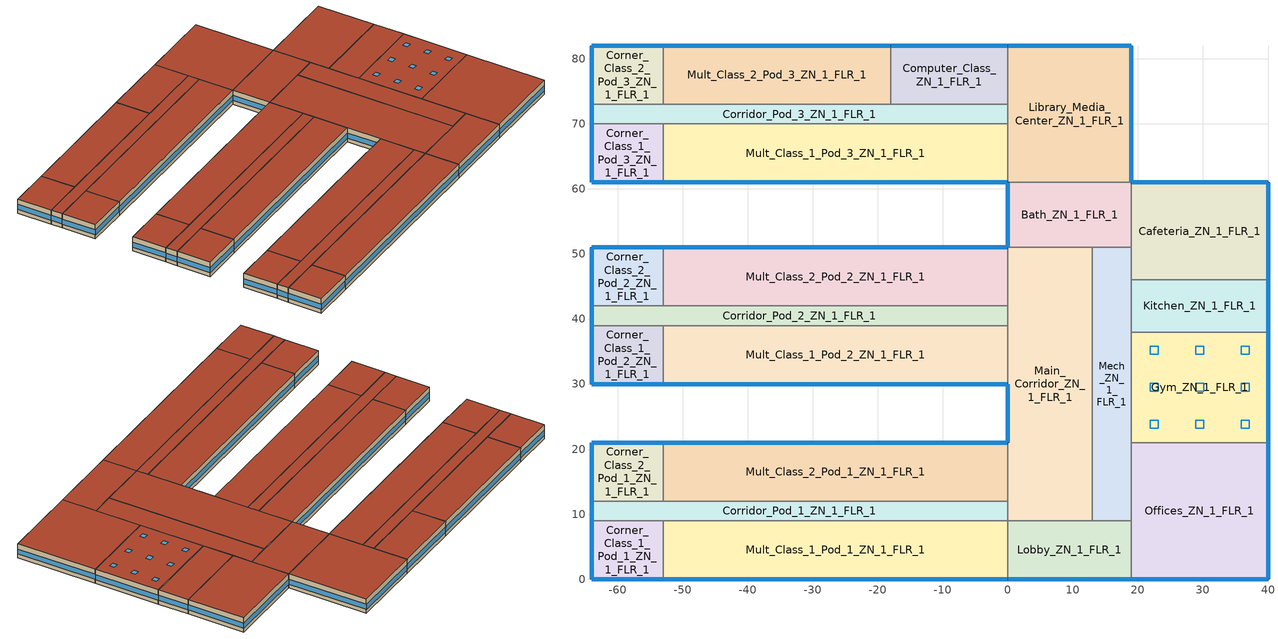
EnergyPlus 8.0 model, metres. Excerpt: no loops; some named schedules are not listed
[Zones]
Corner_Class_1_Pod_1_ZN_1_FLR_1
 floor ground (ext_slab_6in_with_carpet): -64,9 -53,9 -53,0 -64,0 z0
 wall outside (nonres_ext_wall): -64,9 -64,0 -53,0 z0:4
 wall to Mult_Class_1_Pod_1_ZN_1_FLR_1 (int_wall): -53,0 -53,9 z0:4
 wall to Corridor_Pod_1_ZN_1_FLR_1 (int_wall): -53,9 -64,9 z0:4
 window (Window_U_0.42_SHGC_0.40): -63.95,0 -53.05,0 z1.1:2.51; -64,8.95 -64,0.05 z1.1:2.52
 roof outside (nonres_roof): -64,0 -53,0 -53,9 -64,9 z4
Mult_Class_1_Pod_1_ZN_1_FLR_1
 floor ground (ext_slab_6in_with_carpet): -53,9 0,9 0,0 -53,0 z0
 wall outside (nonres_ext_wall): -53,0 0,0 z0:4
 wall to Lobby_ZN_1_FLR_1 (int_wall): 0,0 0,9 z0:4
 wall to Corridor_Pod_1_ZN_1_FLR_1 (int_wall): 0,9 -53,9 z0:4
 window (Window_U_0.42_SHGC_0.40): -52.95,0 -0.05,0 z1.1:2.5
 roof outside (nonres_roof): -53,0 0,0 0,9 -53,9 z4
Corridor_Pod_1_ZN_1_FLR_1
 floor ground (ext_slab_6in_with_carpet): -64,12 0,12 0,9 -64,9 z0
 wall outside (nonres_ext_wall): -64,12 -64,9 z0:4
 wall to Main_Corridor_ZN_1_FLR_1 (int_wall): 0,9 0,12 z0:4
 wall to Mult_Class_2_Pod_1_ZN_1_FLR_1 (int_wall): 0,12 -53,12 z0:4
 wall to Corner_Class_2_Pod_1_ZN_1_FLR_1 (int_wall): -53,12 -64,12 z0:4
 window (Window_U_0.42_SHGC_0.40): -64,11.95 -64,9.05 z1.1:2.55
 roof outside (nonres_roof): -64,9 0,9 0,12 -64,12 z4
Corner_Class_2_Pod_1_ZN_1_FLR_1
 floor ground (ext_slab_6in_with_carpet): -64,21 -53,21 -53,12 -64,12 z0
 wall outside (nonres_ext_wall): -53,21 -64,21 -64,12 z0:4
 wall to Mult_Class_2_Pod_1_ZN_1_FLR_1 (int_wall): -53,12 -53,21 z0:4
 window (Window_U_0.42_SHGC_0.40): -53.05,21 -63.95,21 z1.1:2.51; -64,20.95 -64,12.05 z1.1:2.52
 roof outside (nonres_roof): -64,12 -53,12 -53,21 -64,21 z4
Mult_Class_2_Pod_1_ZN_1_FLR_1
 floor ground (ext_slab_6in_with_carpet): -53,21 0,21 0,12 -53,12 z0
 wall outside (nonres_ext_wall): 0,21 -53,21 z0:4
 wall to Main_Corridor_ZN_1_FLR_1 (int_wall): 0,12 0,21 z0:4
 window (Window_U_0.42_SHGC_0.40): -0.05,21 -52.95,21 z1.1:2.5
 roof outside (nonres_roof): -53,12 0,12 0,21 -53,21 z4
Corner_Class_1_Pod_2_ZN_1_FLR_1
 floor ground (ext_slab_6in_with_carpet): -64,39 -53,39 -53,30 -64,30 z0
 wall outside (nonres_ext_wall): -64,39 -64,30 -53,30 z0:4
 wall to Mult_Class_1_Pod_2_ZN_1_FLR_1 (int_wall): -53,30 -53,39 z0:4
 wall to Corridor_Pod_2_ZN_1_FLR_1 (int_wall): -53,39 -64,39 z0:4
 window (Window_U_0.42_SHGC_0.40): -63.95,30 -53.05,30 z1.1:2.51; -64,38.95 -64,30.05 z1.1:2.52
 roof outside (nonres_roof): -64,30 -53,30 -53,39 -64,39 z4
Mult_Class_1_Pod_2_ZN_1_FLR_1
 floor ground (ext_slab_6in_with_carpet): -53,39 0,39 0,30 -53,30 z0
 wall outside (nonres_ext_wall): -53,30 0,30 z0:4
 wall to Main_Corridor_ZN_1_FLR_1 (int_wall): 0,30 0,39 z0:4
 wall to Corridor_Pod_2_ZN_1_FLR_1 (int_wall): 0,39 -53,39 z0:4
 window (Window_U_0.42_SHGC_0.40): -52.95,30 -0.05,30 z1.1:2.5
 roof outside (nonres_roof): -53,30 0,30 0,39 -53,39 z4
Corridor_Pod_2_ZN_1_FLR_1
 floor ground (ext_slab_6in_with_carpet): -64,42 0,42 0,39 -64,39 z0
 wall outside (nonres_ext_wall): -64,42 -64,39 z0:4
 wall to Main_Corridor_ZN_1_FLR_1 (int_wall): 0,39 0,42 z0:4
 wall to Mult_Class_2_Pod_2_ZN_1_FLR_1 (int_wall): 0,42 -53,42 z0:4
 wall to Corner_Class_2_Pod_2_ZN_1_FLR_1 (int_wall): -53,42 -64,42 z0:4
 window (Window_U_0.42_SHGC_0.40): -64,41.95 -64,39.05 z1.1:2.55
 roof outside (nonres_roof): -64,39 0,39 0,42 -64,42 z4
Corner_Class_2_Pod_2_ZN_1_FLR_1
 floor ground (ext_slab_6in_with_carpet): -64,51 -53,51 -53,42 -64,42 z0
 wall outside (nonres_ext_wall): -53,51 -64,51 -64,42 z0:4
 wall to Mult_Class_2_Pod_2_ZN_1_FLR_1 (int_wall): -53,42 -53,51 z0:4
 window (Window_U_0.42_SHGC_0.40): -53.05,51 -63.95,51 z1.1:2.51; -64,50.95 -64,42.05 z1.1:2.52
 roof outside (nonres_roof): -64,42 -53,42 -53,51 -64,51 z4
Mult_Class_2_Pod_2_ZN_1_FLR_1
 floor ground (ext_slab_6in_with_carpet): -53,51 0,51 0,42 -53,42 z0
 wall outside (nonres_ext_wall): 0,51 -53,51 z0:4
 wall to Main_Corridor_ZN_1_FLR_1 (int_wall): 0,42 0,51 z0:4
 window (Window_U_0.42_SHGC_0.40): -0.05,51 -52.95,51 z1.1:2.5
 roof outside (nonres_roof): -53,42 0,42 0,51 -53,51 z4
Corner_Class_1_Pod_3_ZN_1_FLR_1
 floor ground (ext_slab_6in_with_carpet): -64,70 -53,70 -53,61 -64,61 z0
 wall outside (nonres_ext_wall): -64,70 -64,61 -53,61 z0:4
 wall to Mult_Class_1_Pod_3_ZN_1_FLR_1 (int_wall): -53,61 -53,70 z0:4
 wall to Corridor_Pod_3_ZN_1_FLR_1 (int_wall): -53,70 -64,70 z0:4
 window (Window_U_0.42_SHGC_0.40): -63.95,61 -53.05,61 z1.1:2.51; -64,69.95 -64,61.05 z1.1:2.52
 roof outside (nonres_roof): -64,61 -53,61 -53,70 -64,70 z4
Mult_Class_1_Pod_3_ZN_1_FLR_1
 floor ground (ext_slab_6in_with_carpet): -53,70 0,70 0,61 -53,61 z0
 wall outside (nonres_ext_wall): -53,61 0,61 z0:4
 wall to Library_Media_Center_ZN_1_FLR_1 (int_wall): 0,61 0,70 z0:4
 wall to Corridor_Pod_3_ZN_1_FLR_1 (int_wall): 0,70 -53,70 z0:4
 window (Window_U_0.42_SHGC_0.40): -52.95,61 -0.05,61 z1.1:2.5
 roof outside (nonres_roof): -53,61 0,61 0,70 -53,70 z4
Corridor_Pod_3_ZN_1_FLR_1
 floor ground (ext_slab_6in_with_carpet): -64,73 0,73 0,70 -64,70 z0
 wall outside (nonres_ext_wall): -64,73 -64,70 z0:4
 wall to Library_Media_Center_ZN_1_FLR_1 (int_wall): 0,70 0,73 z0:4
 wall to Computer_Class_ZN_1_FLR_1 (int_wall): 0,73 -18,73 z0:4
 wall to Mult_Class_2_Pod_3_ZN_1_FLR_1 (int_wall): -18,73 -53,73 z0:4
 wall to Corner_Class_2_Pod_3_ZN_1_FLR_1 (int_wall): -53,73 -64,73 z0:4
 window (Window_U_0.42_SHGC_0.40): -64,72.95 -64,70.05 z1.1:2.55
 roof outside (nonres_roof): -64,70 0,70 0,73 -64,73 z4
Corner_Class_2_Pod_3_ZN_1_FLR_1
 floor ground (ext_slab_6in_with_carpet): -64,82 -53,82 -53,73 -64,73 z0
 wall outside (nonres_ext_wall): -53,82 -64,82 -64,73 z0:4
 wall to Mult_Class_2_Pod_3_ZN_1_FLR_1 (int_wall): -53,73 -53,82 z0:4
 window (Window_U_0.42_SHGC_0.40): -53.05,82 -63.95,82 z1.1:2.51; -64,81.95 -64,73.05 z1.1:2.52
 roof outside (nonres_roof): -64,73 -53,73 -53,82 -64,82 z4
Mult_Class_2_Pod_3_ZN_1_FLR_1
 floor ground (ext_slab_6in_with_carpet): -53,82 -18,82 -18,73 -53,73 z0
 wall outside (nonres_ext_wall): -18,82 -53,82 z0:4
 wall to Computer_Class_ZN_1_FLR_1 (int_wall): -18,73 -18,82 z0:4
 window (Window_U_0.42_SHGC_0.40): -18.05,82 -52.95,82 z1.1:2.5
 roof outside (nonres_roof): -53,73 -18,73 -18,82 -53,82 z4
Computer_Class_ZN_1_FLR_1
 floor ground (ext_slab_6in_with_carpet): -18,82 0,82 0,73 -18,73 z0
 wall outside (nonres_ext_wall): 0,82 -18,82 z0:4
 wall to Library_Media_Center_ZN_1_FLR_1 (int_wall): 0,73 0,82 z0:4
 window (Window_U_0.42_SHGC_0.40): -0.05,82 -17.95,82 z1.1:2.51
 roof outside (nonres_roof): -18,73 0,73 0,82 -18,82 z4
Main_Corridor_ZN_1_FLR_1
 floor ground (ext_slab_6in_with_carpet): 0,51 13,51 13,9 0,9 z0
 wall outside (nonres_ext_wall): 0,30 0,21 z0:4
 wall to Lobby_ZN_1_FLR_1 (int_wall): 0,9 13,9 z0:4
 wall to Mech_ZN_1_FLR_1 (int_wall): 13,9 13,51 z0:4
 wall to Bath_ZN_1_FLR_1 (int_wall): 13,51 0,51 z0:4
 window (Window_U_0.42_SHGC_0.40): 0,29.95 0,21.05 z1.1:2.52
 roof outside (nonres_roof): 0,9 13,9 13,51 0,51 z4
Lobby_ZN_1_FLR_1
 floor ground (ext_slab_6in_with_carpet): 0,9 19,9 19,0 0,0 z0
 wall outside (nonres_ext_wall): 0,0 19,0 z0:4
 wall to Offices_ZN_1_FLR_1 (int_wall): 19,0 19,9 z0:4
 wall to Mech_ZN_1_FLR_1 (int_wall): 19,9 13,9 z0:4
 window (Window_U_0.42_SHGC_0.40): 0.05,0 18.95,0 z1.1:2.51
 roof outside (nonres_roof): 0,0 19,0 19,9 0,9 z4
Mech_ZN_1_FLR_1
 floor ground (ext_slab_6in_with_carpet): 13,51 19,51 19,9 13,9 z0
 wall to Offices_ZN_1_FLR_1 (int_wall): 19,9 19,21 z0:4
 wall to Gym_ZN_1_FLR_1 (int_wall): 19,21 19,38 z0:4
 wall to Kitchen_ZN_1_FLR_1 (int_wall): 19,38 19,46 z0:4
 wall to Cafeteria_ZN_1_FLR_1 (int_wall): 19,46 19,51 z0:4
 wall to Bath_ZN_1_FLR_1 (int_wall): 19,51 13,51 z0:4
 roof outside (nonres_roof): 13,9 19,9 19,51 13,51 z4
Bath_ZN_1_FLR_1
 floor ground (ext_slab_6in_with_carpet): 0,61 19,61 19,51 0,51 z0
 wall outside (nonres_ext_wall): 0,61 0,51 z0:4
 wall to Cafeteria_ZN_1_FLR_1 (int_wall): 19,51 19,61 z0:4
 wall to Library_Media_Center_ZN_1_FLR_1 (int_wall): 19,61 0,61 z0:4
 window (Window_U_0.42_SHGC_0.40): 0,60.95 0,51.05 z1.1:2.51
 roof outside (nonres_roof): 0,51 19,51 19,61 0,61 z4
Offices_ZN_1_FLR_1
 floor ground (ext_slab_6in_with_carpet): 19,21 40,21 40,0 19,0 z0
 wall outside (nonres_ext_wall): 19,0 40,0 40,21 z0:4
 wall to Gym_ZN_1_FLR_1 (int_wall): 40,21 19,21 z0:4
 window (Window_U_0.42_SHGC_0.40): 19.05,0 39.95,0 / 40,0.05 40,20.95 z1.1:2.51
 roof outside (nonres_roof): 19,0 40,0 40,21 19,21 z4
Gym_ZN_1_FLR_1
 floor ground (ext_slab_6in_with_carpet): 19,38 40,38 40,21 19,21 z0
 wall outside (nonres_ext_wall): 40,21 40,38 z0:4
 wall to Kitchen_ZN_1_FLR_1 (int_wall): 40,38 19,38 z0:4
 window (Window_U_0.42_SHGC_0.40): 40,21.05 40,37.95 z1.1:2.51
 roof outside (nonres_roof): 19,21 40,21 40,38 19,38 z4
 skylight (Window_U_0.50_SHGC_0.40): 21.89,23.22 23.11,23.22 23.11,24.44 21.89,24.44 z4; 28.89,23.22 30.11,23.22 30.11,24.44 28.89,24.44 z4; 35.89,23.22 37.11,23.22 37.11,24.44 35.89,24.44 z4; 21.89,28.89 23.11,28.89 23.11,30.11 21.89,30.11 z4; 28.89,28.89 30.11,28.89 30.11,30.11 28.89,30.11 z4; 35.89,28.89 37.11,28.89 37.11,30.11 35.89,30.11 z4; 21.89,34.56 23.11,34.56 23.11,35.78 21.89,35.78 z4; 28.89,34.56 30.11,34.56 30.11,35.78 28.89,35.78 z4; 35.89,34.56 37.11,34.56 37.11,35.78 35.89,35.78 z4
Kitchen_ZN_1_FLR_1
 floor ground (ext_slab_6in_with_carpet): 19,46 40,46 40,38 19,38 z0
 wall outside (nonres_ext_wall): 40,38 40,46 z0:4
 wall to Cafeteria_ZN_1_FLR_1 (int_wall): 40,46 19,46 z0:4
 window (Window_U_0.42_SHGC_0.40): 40,38.05 40,45.95 z1.1:2.52
 roof outside (nonres_roof): 19,38 40,38 40,46 19,46 z4
Cafeteria_ZN_1_FLR_1
 floor ground (ext_slab_6in_with_carpet): 19,61 40,61 40,46 19,46 z0
 wall outside (nonres_ext_wall): 40,46 40,61 19,61 z0:4
 window (Window_U_0.42_SHGC_0.40): 40,46.05 40,60.95 / 39.95,61 19.05,61 z1.1:2.51
 roof outside (nonres_roof): 19,46 40,46 40,61 19,61 z4
Library_Media_Center_ZN_1_FLR_1
 floor ground (ext_slab_6in_with_carpet): 0,82 19,82 19,61 0,61 z0
 wall outside (nonres_ext_wall): 19,61 19,82 0,82 z0:4
 window (Window_U_0.42_SHGC_0.40): 19,61.05 19,81.95 / 18.95,82 0.05,82 z1.1:2.51
 roof outside (nonres_roof): 0,61 19,61 19,82 0,82 z4
[Building]
Primary School: North Axis {deg}=0; Terrain=City; Loads Convergence Tolerance Value=0.04; Temperature Convergence Tolerance Value {deltaC}=0.2; Solar Distribution=FullInteriorAndExterior; Maximum Number of Warmup Days=25; Minimum Number of Warmup Days=6
[Site:Location]
Site:Location=Boise Air Terminal  Uo_ID_USA Design_Conditions; Latitude {N+ S-}=43.62; Longitude {W- E+}=-116.21; Time Zone Relative to GMT {GMT+/-}=-7; Elevation {m}=701
[SizingPeriod:DesignDay] Day of Month=21; Dry-Bulb Temperature Range Modifier Type=DefaultMultipliers; Humidity Condition Type=Wetbulb; Barometric Pressure {Pa}=93182; Rain {Yes/No}=No; Snow on ground {Yes/No}=No; Daylight Savings Time Indicator=No
Name | Month | Day Type | Maximum Dry-Bulb Temperature {C} | Daily Dry-Bulb Temperature Range {C} | Wetbulb at Maximum Dry-Bulb {C} | Wind Speed {m/s} design conditions vs. traditional 6.71 m/s (15 mph) | Wind Direction {Degrees; N=0, S=180} | Solar Model Indicator | Clearness {0.0 to 1.1} | Wind Speed {m/s} design conditions vs. traditional 3.35 m/s (7mph) | ASHRAE Clear Sky Optical Depth for Beam Irradiance (taub) | ASHRAE Clear Sky Optical Depth for Diffuse Irradiance (taud)
Boise Air Terminal  Uo Ann Htg 99.6% Condns DB | 12 | WinterDesignDay | -16.3 | 0 | -16.3 | 2.3 | 120 | ASHRAEClearSky | 0
Boise Air Terminal  Uo Ann Clg .4% Condns DB=>MWB | 7 | SummerDesignDay | 36.7 | 16.7 | 17.9 |  | 330 | ASHRAETau |  | 4.2 | 0.398 | 2.125
[Site:GroundTemperature:BuildingSurface]
20.66, 20.64, 20.64, 20.67, 20.71, 22.96, 23.33, 23.42, 23.44, 21.17, 20.86, 20.74
[Site:WaterMainsTemperature]
Calculation Method=CORRELATION; Annual Average Outdoor Air Temperature {C}=10.26; Maximum Difference In Monthly Average Outdoor Air Temperatures {deltaC}=27.1
[Material]
Name | Roughness | Thickness {m} | Conductivity {W/m-K} | Density {kg/m3} | Specific Heat {J/kg-K} | Thermal Absorptance | Solar Absorptance | Visible Absorptance | Absorptance:Thermal | Absorptance:Solar | Absorptance:Visible
Std Wood 6inch | MediumSmooth | 0.15 | 0.12 | 540 | 1210 | 0.9 | 0.7 | 0.7
F07 25mm stucco | Smooth | 0.0254 | 0.72 | 1856 | 840 | 0.9 | 0.7 | 0.7
F08 Metal surface | Smooth | 0.0008 | 45.28 | 7824 | 500
F13 Built-up roofing | Rough | 0.0095 | 0.16 | 1120 | 1460 |  |  |  | 0.9 | 0.77
G01 13mm gypsum board | Smooth | 0.0127 | 0.16 | 800 | 1090 |  |  |  | 0.9 | 0.7 | 0.5
G01 16mm gypsum board | MediumSmooth | 0.0159 | 0.16 | 800 | 1090
150mm Normalweight concrete floor | MediumRough | 0.1524 | 2.31 | 2322 | 832
[Material:NoMass]
CP02 CARPET PAD: VeryRough, 0.21648, 0.9, 0.7, 0.8
Nonres_Roof_Insulation: MediumSmooth, 5.30668, 0.9, 0.7, 0.7
Nonres_Exterior_Wall_Insulation: MediumSmooth, 2.81828, 0.9, 0.7, 0.7
[Construction]
InteriorFurnishings: Std Wood 6inch
int_wall: G01 13mm gypsum board, G01 13mm gypsum board
ext_slab_6in_with_carpet: 150mm Normalweight concrete floor, CP02 CARPET PAD
nonres_roof: F13 Built-up roofing, Nonres_Roof_Insulation, F08 Metal surface
nonres_ext_wall: F07 25mm stucco, G01 16mm gypsum board, Nonres_Exterior_Wall_Insulation, G01 16mm gypsum board
Window_U_0.42_SHGC_0.40: LoE TINT 6MM, AIR 6MM, CLEAR 6MM
Window_U_0.50_SHGC_0.40: Glass_2052_LayerAvg, Gap_1_W_0_0038, Glass_2027F_LayerAvg
[WindowMaterial:Glazing]
CLEAR 6MM: SpectralAverage, 0.006, 0.775, 0.071, 0.071, 0.881, 0.08, 0.08, 0, 0.84, 0.84, 0.9
LoE TINT 6MM: SpectralAverage, , .006, .36, .093, .2, .5, .035, .054, 0, .84, .1, .9
Glass_2052_LayerAvg, SpectralAverage, 0.00837, 0.507767, 0.054228, 0.0544931, 0.586833, 0.05805, 0.058397, 0, 0.84, 0.84, 1
Glass_2027F_LayerAvg, SpectralAverage, 0.004, 0.369744, 0.470069, 0.340935, 0.765222, 0.0546, 0.073741, 0, 0.03675, 0.84, 1
[WindowMaterial:Gas]
Name | Gas Type | Thickness {m} | gap name - Air | type | thickness
AIR 6MM | Air | 0.0063
 |  |  | Gap_1_W_0_0038 | Air | 0.0038
[Zone] Type=1; Multiplier=1; Ceiling Height {m}=4; Floor Area {m2}=autocalculate; Part of Total Floor Area=Yes
Name | Volume {m3}
Corner_Class_1_Pod_1_ZN_1_FLR_1; Corner_Class_2_Pod_1_ZN_1_FLR_1; Corner_Class_1_Pod_2_ZN_1_FLR_1; Corner_Class_2_Pod_2_ZN_1_FLR_1; Corner_Class_1_Pod_3_ZN_1_FLR_1; Corner_Class_2_Pod_3_ZN_1_FLR_1 | 396
Mult_Class_1_Pod_1_ZN_1_FLR_1; Mult_Class_2_Pod_1_ZN_1_FLR_1; Mult_Class_1_Pod_2_ZN_1_FLR_1; Mult_Class_2_Pod_2_ZN_1_FLR_1; Mult_Class_1_Pod_3_ZN_1_FLR_1 | 1908
Corridor_Pod_1_ZN_1_FLR_1; Corridor_Pod_2_ZN_1_FLR_1; Corridor_Pod_3_ZN_1_FLR_1 | 768
Mult_Class_2_Pod_3_ZN_1_FLR_1; Cafeteria_ZN_1_FLR_1 | 1260
Computer_Class_ZN_1_FLR_1 | 648
Main_Corridor_ZN_1_FLR_1 | 2184
Lobby_ZN_1_FLR_1 | 684
Mech_ZN_1_FLR_1 | 1008
Bath_ZN_1_FLR_1 | 760
Offices_ZN_1_FLR_1 | 1764
Gym_ZN_1_FLR_1 | 1428
Kitchen_ZN_1_FLR_1 | 672
Library_Media_Center_ZN_1_FLR_1 | 1596
[InternalMass] Construction=InteriorFurnishings
Name | Zone | Surface Area {m2}
Corner_Class_1_Pod_1_ZN_1_FLR_1_InternalMass_1 | Corner_Class_1_Pod_1_ZN_1_FLR_1 | 198
Mult_Class_1_Pod_1_ZN_1_FLR_1_InternalMass_1 | Mult_Class_1_Pod_1_ZN_1_FLR_1 | 954
Corridor_Pod_1_ZN_1_FLR_1_InternalMass_1 | Corridor_Pod_1_ZN_1_FLR_1 | 384
Corner_Class_2_Pod_1_ZN_1_FLR_1_InternalMass_1 | Corner_Class_2_Pod_1_ZN_1_FLR_1 | 198
Mult_Class_2_Pod_1_ZN_1_FLR_1_InternalMass_1 | Mult_Class_2_Pod_1_ZN_1_FLR_1 | 954
Corner_Class_1_Pod_2_ZN_1_FLR_1_InternalMass_1 | Corner_Class_1_Pod_2_ZN_1_FLR_1 | 198
Mult_Class_1_Pod_2_ZN_1_FLR_1_InternalMass_1 | Mult_Class_1_Pod_2_ZN_1_FLR_1 | 954
Corridor_Pod_2_ZN_1_FLR_1_InternalMass_1 | Corridor_Pod_2_ZN_1_FLR_1 | 384
Corner_Class_2_Pod_2_ZN_1_FLR_1_InternalMass_1 | Corner_Class_2_Pod_2_ZN_1_FLR_1 | 198
Mult_Class_2_Pod_2_ZN_1_FLR_1_InternalMass_1 | Mult_Class_2_Pod_2_ZN_1_FLR_1 | 954
Corner_Class_1_Pod_3_ZN_1_FLR_1_InternalMass_1 | Corner_Class_1_Pod_3_ZN_1_FLR_1 | 198
Mult_Class_1_Pod_3_ZN_1_FLR_1_InternalMass_1 | Mult_Class_1_Pod_3_ZN_1_FLR_1 | 954
Corridor_Pod_3_ZN_1_FLR_1_InternalMass_1 | Corridor_Pod_3_ZN_1_FLR_1 | 384
Corner_Class_2_Pod_3_ZN_1_FLR_1_InternalMass_1 | Corner_Class_2_Pod_3_ZN_1_FLR_1 | 198
Mult_Class_2_Pod_3_ZN_1_FLR_1_InternalMass_1 | Mult_Class_2_Pod_3_ZN_1_FLR_1 | 630
Computer_Class_ZN_1_FLR_1_InternalMass_1 | Computer_Class_ZN_1_FLR_1 | 324
Main_Corridor_ZN_1_FLR_1_InternalMass_1 | Main_Corridor_ZN_1_FLR_1 | 1092
Lobby_ZN_1_FLR_1_InternalMass_1 | Lobby_ZN_1_FLR_1 | 342
Mech_ZN_1_FLR_1_InternalMass_1 | Mech_ZN_1_FLR_1 | 504
Bath_ZN_1_FLR_1_InternalMass_1 | Bath_ZN_1_FLR_1 | 380
Offices_ZN_1_FLR_1_InternalMass_1 | Offices_ZN_1_FLR_1 | 882
Gym_ZN_1_FLR_1_InternalMass_1 | Gym_ZN_1_FLR_1 | 714
Kitchen_ZN_1_FLR_1_InternalMass_1 | Kitchen_ZN_1_FLR_1 | 336
Cafeteria_ZN_1_FLR_1_InternalMass_1 | Cafeteria_ZN_1_FLR_1 | 630
Library_Media_Center_ZN_1_FLR_1_InternalMass_1 | Library_Media_Center_ZN_1_FLR_1 | 798
[People] Fraction Radiant=0.3; Sensible Heat Fraction=AUTOCALCULATE; Activity Level Schedule=ACTIVITY_SCH; Enable ASHRAE 55 Comfort Warnings=No; Mean Radiant Temperature Calculation Type=ZoneAveraged; Work Efficiency Schedule=WORK_EFF_SCH; Clothing Insulation Schedule=CLOTHING_SCH; Air Velocity Schedule=AIR_VELO_SCH; Thermal Comfort Model 1 Type=FANGER
Name | Zone or ZoneList | Number of People Schedule | Number of People Calculation Method | Zone Floor Area per Person {m2/person} | Number of People
Corner_Class_1_Pod_1_ZN_1_FLR_1 | Corner_Class_1_Pod_1_ZN_1_FLR_1 | BLDG_OCC_SCH | Area/Person | 3.716
Mult_Class_1_Pod_1_ZN_1_FLR_1 | Mult_Class_1_Pod_1_ZN_1_FLR_1 | BLDG_OCC_SCH | Area/Person | 3.716
Corridor_Pod_1_ZN_1_FLR_1 | Corridor_Pod_1_ZN_1_FLR_1 | BLDG_OCC_SCH | People |  | 0
Corner_Class_2_Pod_1_ZN_1_FLR_1 | Corner_Class_2_Pod_1_ZN_1_FLR_1 | BLDG_OCC_SCH | Area/Person | 3.716
Mult_Class_2_Pod_1_ZN_1_FLR_1 | Mult_Class_2_Pod_1_ZN_1_FLR_1 | BLDG_OCC_SCH | Area/Person | 3.716
Corner_Class_1_Pod_2_ZN_1_FLR_1 | Corner_Class_1_Pod_2_ZN_1_FLR_1 | BLDG_OCC_SCH | Area/Person | 3.716
Mult_Class_1_Pod_2_ZN_1_FLR_1 | Mult_Class_1_Pod_2_ZN_1_FLR_1 | BLDG_OCC_SCH | Area/Person | 3.716
Corridor_Pod_2_ZN_1_FLR_1 | Corridor_Pod_2_ZN_1_FLR_1 | BLDG_OCC_SCH | People |  | 0
Corner_Class_2_Pod_2_ZN_1_FLR_1 | Corner_Class_2_Pod_2_ZN_1_FLR_1 | BLDG_OCC_SCH | Area/Person | 3.716
Mult_Class_2_Pod_2_ZN_1_FLR_1 | Mult_Class_2_Pod_2_ZN_1_FLR_1 | BLDG_OCC_SCH | Area/Person | 3.716
Corner_Class_1_Pod_3_ZN_1_FLR_1 | Corner_Class_1_Pod_3_ZN_1_FLR_1 | BLDG_OCC_SCH | Area/Person | 3.716
Mult_Class_1_Pod_3_ZN_1_FLR_1 | Mult_Class_1_Pod_3_ZN_1_FLR_1 | BLDG_OCC_SCH | Area/Person | 3.716
Corridor_Pod_3_ZN_1_FLR_1 | Corridor_Pod_3_ZN_1_FLR_1 | BLDG_OCC_SCH | People |  | 0
Corner_Class_2_Pod_3_ZN_1_FLR_1 | Corner_Class_2_Pod_3_ZN_1_FLR_1 | BLDG_OCC_SCH | Area/Person | 3.716
Mult_Class_2_Pod_3_ZN_1_FLR_1 | Mult_Class_2_Pod_3_ZN_1_FLR_1 | BLDG_OCC_SCH | Area/Person | 3.716
Computer_Class_ZN_1_FLR_1 | Computer_Class_ZN_1_FLR_1 | BLDG_OCC_SCH_Extend | Area/Person | 3.716
Mech_ZN_1_FLR_1 | Mech_ZN_1_FLR_1 | BLDG_OCC_SCH | People |  | 0
Bath_ZN_1_FLR_1 | Bath_ZN_1_FLR_1 | BLDG_OCC_SCH | People |  | 0
Offices_ZN_1_FLR_1 | Offices_ZN_1_FLR_1 | BLDG_OCC_SCH_Offices | Area/Person | 18.579
Gym_ZN_1_FLR_1 | Gym_ZN_1_FLR_1 | BLDG_OCC_SCH_Gym | Area/Person | 3.096
Kitchen_ZN_1_FLR_1 | Kitchen_ZN_1_FLR_1 | BLDG_OCC_SCH | People |  | 27
Cafeteria_ZN_1_FLR_1 | Cafeteria_ZN_1_FLR_1 | BLDG_OCC_SCH_Cafeteria | Area/Person | 0.929
Library_Media_Center_ZN_1_FLR_1 | Library_Media_Center_ZN_1_FLR_1 | BLDG_OCC_SCH | Area/Person | 9.289
[Lights] Design Level Calculation Method=Watts/Area; Return Air Fraction=0; Fraction Radiant=0.37; Fraction Visible=0.2; Fraction Replaceable=1; Return Air Fraction Calculated from Plenum Temperature=No
Name | Zone or ZoneList | Schedule | Watts per Zone Floor Area {W/m2}2},
Corner_Class_1_Pod_1_ZN_1_FLR_1_Lights | Corner_Class_1_Pod_1_ZN_1_FLR_1 | BLDG_LIGHT_CLASSROOM_SCH | 13.3472
Mult_Class_1_Pod_1_ZN_1_FLR_1_Lights | Mult_Class_1_Pod_1_ZN_1_FLR_1 | BLDG_LIGHT_CLASSROOM_SCH | 13.3472
Corridor_Pod_1_ZN_1_FLR_1_Lights | Corridor_Pod_1_ZN_1_FLR_1 | BLDG_LIGHT_CORRIDOR_SCH | 7.10418
Corner_Class_2_Pod_1_ZN_1_FLR_1_Lights | Corner_Class_2_Pod_1_ZN_1_FLR_1 | BLDG_LIGHT_CLASSROOM_SCH | 13.3472
Mult_Class_2_Pod_1_ZN_1_FLR_1_Lights | Mult_Class_2_Pod_1_ZN_1_FLR_1 | BLDG_LIGHT_CLASSROOM_SCH | 13.3472
Corner_Class_1_Pod_2_ZN_1_FLR_1_Lights | Corner_Class_1_Pod_2_ZN_1_FLR_1 | BLDG_LIGHT_CLASSROOM_SCH | 13.3472
Mult_Class_1_Pod_2_ZN_1_FLR_1_Lights | Mult_Class_1_Pod_2_ZN_1_FLR_1 | BLDG_LIGHT_CLASSROOM_SCH | 13.3472
Corridor_Pod_2_ZN_1_FLR_1_Lights | Corridor_Pod_2_ZN_1_FLR_1 | BLDG_LIGHT_CORRIDOR_SCH | 7.10418
Corner_Class_2_Pod_2_ZN_1_FLR_1_Lights | Corner_Class_2_Pod_2_ZN_1_FLR_1 | BLDG_LIGHT_CLASSROOM_SCH | 13.3472
Mult_Class_2_Pod_2_ZN_1_FLR_1_Lights | Mult_Class_2_Pod_2_ZN_1_FLR_1 | BLDG_LIGHT_CLASSROOM_SCH | 13.3472
Corner_Class_1_Pod_3_ZN_1_FLR_1_Lights | Corner_Class_1_Pod_3_ZN_1_FLR_1 | BLDG_LIGHT_CLASSROOM_SCH | 13.3472
Mult_Class_1_Pod_3_ZN_1_FLR_1_Lights | Mult_Class_1_Pod_3_ZN_1_FLR_1 | BLDG_LIGHT_CLASSROOM_SCH | 13.3472
Corridor_Pod_3_ZN_1_FLR_1_Lights | Corridor_Pod_3_ZN_1_FLR_1 | BLDG_LIGHT_CORRIDOR_SCH | 7.10418
Corner_Class_2_Pod_3_ZN_1_FLR_1_Lights | Corner_Class_2_Pod_3_ZN_1_FLR_1 | BLDG_LIGHT_CLASSROOM_SCH | 13.3472
Mult_Class_2_Pod_3_ZN_1_FLR_1_Lights | Mult_Class_2_Pod_3_ZN_1_FLR_1 | BLDG_LIGHT_CLASSROOM_SCH | 13.3472
Computer_Class_ZN_1_FLR_1_Lights | Computer_Class_ZN_1_FLR_1 | BLDG_LIGHT_SCH | 13.3472
Main_Corridor_ZN_1_FLR_1_Lights | Main_Corridor_ZN_1_FLR_1 | BLDG_LIGHT_CORRIDOR_SCH | 7.10418
Lobby_ZN_1_FLR_1_Lights | Lobby_ZN_1_FLR_1 | BLDG_LIGHT_LOBBYFLR1_SCH | 9.68752
Mech_ZN_1_FLR_1_Lights | Mech_ZN_1_FLR_1 | BLDG_LIGHT_SCH | 10.2257
Bath_ZN_1_FLR_1_Lights | Bath_ZN_1_FLR_1 | BLDG_LIGHT_BATH_SCH | 10.5486
Offices_ZN_1_FLR_1_Lights | Offices_ZN_1_FLR_1 | BLDG_LIGHT_OFFICE_SCH | 11.9479
Gym_ZN_1_FLR_1_Lights | Gym_ZN_1_FLR_1 | BLDG_LIGHT_GYM_SCH | 7.75002
Kitchen_ZN_1_FLR_1_Lights | Kitchen_ZN_1_FLR_1 | BLDG_LIGHT_SCH | 13.0243
Cafeteria_ZN_1_FLR_1_Lights | Cafeteria_ZN_1_FLR_1 | BLDG_LIGHT_SCH | 6.99654
Library_Media_Center_ZN_1_FLR_1_Lights | Library_Media_Center_ZN_1_FLR_1 | BLDG_LIGHT_LIBRARY_SCH | 12.8091
[ElectricEquipment] Design Level Calculation Method=EquipmentLevel
Name | Zone or ZoneList | Schedule | Design Level {W} | Fraction Latent | Fraction Radiant | Fraction Lost
Corner_Class_1_Pod_1_ZN_1_FLR_1_PlugMisc_Equip | Corner_Class_1_Pod_1_ZN_1_FLR_1 | BLDG_EQUIP_SCH | 1485 | 0 | 0.5 | 0
Mult_Class_1_Pod_1_ZN_1_FLR_1_PlugMisc_Equip | Mult_Class_1_Pod_1_ZN_1_FLR_1 | BLDG_EQUIP_SCH | 7155 | 0 | 0.5 | 0
Corridor_Pod_1_ZN_1_FLR_1_PlugMisc_Equip | Corridor_Pod_1_ZN_1_FLR_1 | BLDG_EQUIP_SCH | 768 | 0 | 0.5 | 0
Corner_Class_2_Pod_1_ZN_1_FLR_1_PlugMisc_Equip | Corner_Class_2_Pod_1_ZN_1_FLR_1 | BLDG_EQUIP_SCH | 1485 | 0 | 0.5 | 0
Mult_Class_2_Pod_1_ZN_1_FLR_1_PlugMisc_Equip | Mult_Class_2_Pod_1_ZN_1_FLR_1 | BLDG_EQUIP_SCH | 7155 | 0 | 0.5 | 0
Corner_Class_1_Pod_2_ZN_1_FLR_1_PlugMisc_Equip | Corner_Class_1_Pod_2_ZN_1_FLR_1 | BLDG_EQUIP_SCH | 1485 | 0 | 0.5 | 0
Mult_Class_1_Pod_2_ZN_1_FLR_1_PlugMisc_Equip | Mult_Class_1_Pod_2_ZN_1_FLR_1 | BLDG_EQUIP_SCH | 7155 | 0 | 0.5 | 0
Corridor_Pod_2_ZN_1_FLR_1_PlugMisc_Equip | Corridor_Pod_2_ZN_1_FLR_1 | BLDG_EQUIP_SCH | 768 | 0 | 0.5 | 0
Corner_Class_2_Pod_2_ZN_1_FLR_1_PlugMisc_Equip | Corner_Class_2_Pod_2_ZN_1_FLR_1 | BLDG_EQUIP_SCH | 1485 | 0 | 0.5 | 0
Mult_Class_2_Pod_2_ZN_1_FLR_1_PlugMisc_Equip | Mult_Class_2_Pod_2_ZN_1_FLR_1 | BLDG_EQUIP_SCH | 7155 | 0 | 0.5 | 0
Corner_Class_1_Pod_3_ZN_1_FLR_1_PlugMisc_Equip | Corner_Class_1_Pod_3_ZN_1_FLR_1 | BLDG_EQUIP_SCH | 1485 | 0 | 0.5 | 0
Mult_Class_1_Pod_3_ZN_1_FLR_1_PlugMisc_Equip | Mult_Class_1_Pod_3_ZN_1_FLR_1 | BLDG_EQUIP_SCH | 7155 | 0 | 0.5 | 0
Corridor_Pod_3_ZN_1_FLR_1_PlugMisc_Equip | Corridor_Pod_3_ZN_1_FLR_1 | BLDG_EQUIP_SCH | 768 | 0 | 0.5 | 0
Corner_Class_2_Pod_3_ZN_1_FLR_1_PlugMisc_Equip | Corner_Class_2_Pod_3_ZN_1_FLR_1 | BLDG_EQUIP_SCH | 1485 | 0 | 0.5 | 0
Mult_Class_2_Pod_3_ZN_1_FLR_1_PlugMisc_Equip | Mult_Class_2_Pod_3_ZN_1_FLR_1 | BLDG_EQUIP_SCH | 4725 | 0 | 0.5 | 0
Computer_Class_ZN_1_FLR_1_PlugMisc_Equip | Computer_Class_ZN_1_FLR_1 | BLDG_EQUIP_SCH | 3240 | 0 | 0.5 | 0
Main_Corridor_ZN_1_FLR_1_PlugMisc_Equip | Main_Corridor_ZN_1_FLR_1 | BLDG_EQUIP_SCH | 2184 | 0 | 0.5 | 0
Lobby_ZN_1_FLR_1_PlugMisc_Equip | Lobby_ZN_1_FLR_1 | BLDG_EQUIP_SCH | 684 | 0 | 0.5 | 0
Mech_ZN_1_FLR_1_PlugMisc_Equip | Mech_ZN_1_FLR_1 | BLDG_EQUIP_SCH | 2520 | 0 | 0.5 | 0
Bath_ZN_1_FLR_1_PlugMisc_Equip | Bath_ZN_1_FLR_1 | BLDG_EQUIP_SCH | 760 | 0 | 0.5 | 0
Offices_ZN_1_FLR_1_PlugMisc_Equip | Offices_ZN_1_FLR_1 | BLDG_EQUIP_SCH | 4762.8 | 0 | 0.5 | 0
Gym_ZN_1_FLR_1_PlugMisc_Equip | Gym_ZN_1_FLR_1 | BLDG_EQUIP_SCH | 1785 | 0 | 0.5 | 0
Kitchen_ZN_1_FLR_1_MiscElec_Equip | Kitchen_ZN_1_FLR_1 | KITCHEN_ELEC_EQUIP_SCH | 31995.6 | 0.25 | 0.3 | 0.2
Kitchen_ZN_1_FLR_1_Reach-in-Freezer | Kitchen_ZN_1_FLR_1 | Always_on | 915 | 0 | 0.25 | 0
Kitchen_ZN_1_FLR_1_Reach-in-Refrigerator | Kitchen_ZN_1_FLR_1 | Always_on | 570 | 0 | 0.25 | 0
Cafeteria_ZN_1_FLR_1_PlugMisc_Equip | Cafeteria_ZN_1_FLR_1 | KITCHEN_ELEC_EQUIP_SCH | 7997.85 | 0 | 0.5 | 0
Library_Media_Center_ZN_1_FLR_1_PlugMisc_Equip | Library_Media_Center_ZN_1_FLR_1 | BLDG_EQUIP_SCH | 5985 | 0 | 0.5 | 0
[GasEquipment]
Kitchen_ZN_1_FLR_1_MiscGas_Equip: Zone or ZoneList=Kitchen_ZN_1_FLR_1; Schedule=KITCHEN_GAS_EQUIP_SCH; Design Level Calculation Method=EquipmentLevel; Design Level {W}=240425; Fraction Latent=0.1; Fraction Radiant=0.2; Fraction Lost=0.7
[Daylighting:Controls] Total Daylighting Reference Points=2; Z-Coordinate of Second Reference Point {m}=0.762; Lighting Control Type=2; Maximum Allowable Discomfort Glare Index=22; Minimum Input Power Fraction for Continuous Dimming Control=0.3; Minimum Light Output Fraction for Continuous Dimming Control=0.2; Number of Stepped Control Steps=3; Probability Lighting will be Reset When Needed in Manual Stepped Control=1
Name | X-Coordinate of First Reference Point {m} | Y-Coordinate of First Reference Point {m} | Z-Coordinate of First Reference Point {m} | X-Coordinate of Second Reference Point {m} | Y-Coordinate of Second Reference Point {m} | Fraction of Zone Controlled by First Reference Point | Fraction of Zone Controlled by Second Reference Point | Illuminance Setpoint at First Reference Point {lux} | Illuminance Setpoint at Second Reference Point {lux} | Glare Calculation Azimuth Angle of View Direction Clockwise from Zone y-Axis {deg}
Gym_ZN_1_FLR_1 | 19.3548 | 5.4864 | 0.762 | 6.7056 | 5.4864 | 0.5 | 0.5 | 500 | 500 | 0
Corner_Class_1_Pod_1_ZN_1_FLR_1; Corner_Class_1_Pod_2_ZN_1_FLR_1; Corner_Class_1_Pod_3_ZN_1_FLR_1 | 7.6198 | 3.3711 | 0.762 | 3.3711 | 6.0313 | 0.56 | 0.2 | 500 | 500 | 180
Mult_Class_1_Pod_1_ZN_1_FLR_1 | 26.5 | 1.6764 | 0.762 | 26.5 | 3.3528 | 0.28 | 0.28 | 500 | 500 | 180
Corner_Class_2_Pod_1_ZN_1_FLR_1 | 7.3729 | 5.6289 | 0.762 | 3.3711 | 2.9688 | 0.56 | 0.22 | 500 | 500 | 270
Mult_Class_2_Pod_1_ZN_1_FLR_1 | 26.5 | 7.3236 | 0.762 | 26.5 | 5.6472 | 0.28 | 0.28 | 500 | 500 | 0
Mult_Class_1_Pod_2_ZN_1_FLR_1 | 26.5 | 1.6764 | 0.7597 | 26.5 | 3.3528 | 0.28 | 0.28 | 500 | 500 | 180
Corner_Class_2_Pod_2_ZN_1_FLR_1; Corner_Class_2_Pod_3_ZN_1_FLR_1 | 7.3729 | 5.6289 | 0.762 | 3.3711 | 2.9688 | 0.56 | 0.2 | 500 | 500 | 270
Mult_Class_2_Pod_2_ZN_1_FLR_1 | 26.4993 | 7.3236 | 0.762 | 26.4993 | 5.6449 | 0.28 | 0.28 | 500 | 500 | 0
Mult_Class_1_Pod_3_ZN_1_FLR_1 | 26.4993 | 1.6764 | 0.762 | 26.4993 | 3.3528 | 0.14 | 0.14 | 500 | 500 | 180
Mult_Class_2_Pod_3_ZN_1_FLR_1 | 17.5 | 7.3236 | 0.762 | 17.5 | 5.6449 | 0.28 | 0.28 | 500 | 500 | 0
Computer_Class_ZN_1_FLR_1 | 9 | 7.3236 | 0.762 | 9 | 5.6449 | 0.28 | 0.28 | 500 | 500 | 0
Lobby_ZN_1_FLR_1 | 9.5 | 1.6764 | 0.762 | 9.5 | 3.3528 | 0.28 | 0.28 | 300 | 300 | 180
Offices_ZN_1_FLR_1 | 10.5 | 3.3528 | 0.762 | 17.6472 | 10.5 | 0.24 | 0.18 | 375 | 375 | 180
Cafeteria_ZN_1_FLR_1 | 10.5 | 11.6472 | 0.762 | 17.6472 | 7.5 | 0.34 | 0.16 | 300 | 300 | 90
Library_Media_Center_ZN_1_FLR_1 | 15.6411 | 10.5 | 0.762 | 9.5 | 17.6411 | 0.26 | 0.18 | 500 | 500 | 90
[ZoneInfiltration:DesignFlowRate] Temperature Term Coefficient=0; Velocity Squared Term Coefficient=0
Name | Zone or ZoneList | Schedule | Design Flow Rate Calculation Method | Flow per Exterior Surface Area {m3/s-m2} | Constant Term Coefficient | Velocity Term Coefficient | Design Flow Rate {m3/s}
Corner_Class_1_Pod_1_ZN_1_FLR_1_Infiltration | Corner_Class_1_Pod_1_ZN_1_FLR_1 | INFIL_SCH_PNNL | Flow/ExteriorArea | 0.000254325 | 0 | 0.224
Mult_Class_1_Pod_1_ZN_1_FLR_1_Infiltration | Mult_Class_1_Pod_1_ZN_1_FLR_1 | INFIL_SCH_PNNL | Flow/ExteriorArea | 0.00017524 | 0 | 0.224
Corridor_Pod_1_ZN_1_FLR_1_Infiltration | Corridor_Pod_1_ZN_1_FLR_1 | INFIL_SCH_PNNL | Flow/ExteriorArea | 3.35686e-05 | 0 | 0.224
Corner_Class_2_Pod_1_ZN_1_FLR_1_Infiltration | Corner_Class_2_Pod_1_ZN_1_FLR_1 | INFIL_SCH_PNNL | Flow/ExteriorArea | 0.000254325 | 0 | 0.224
Mult_Class_2_Pod_1_ZN_1_FLR_1_Infiltration | Mult_Class_2_Pod_1_ZN_1_FLR_1 | INFIL_SCH_PNNL | Flow/ExteriorArea | 0.00017524 | 0 | 0.224
Corner_Class_1_Pod_2_ZN_1_FLR_1_Infiltration | Corner_Class_1_Pod_2_ZN_1_FLR_1 | INFIL_SCH_PNNL | Flow/ExteriorArea | 0.000254325 | 0 | 0.224
Mult_Class_1_Pod_2_ZN_1_FLR_1_Infiltration | Mult_Class_1_Pod_2_ZN_1_FLR_1 | INFIL_SCH_PNNL | Flow/ExteriorArea | 0.00017524 | 0 | 0.224
Corridor_Pod_2_ZN_1_FLR_1_Infiltration | Corridor_Pod_2_ZN_1_FLR_1 | INFIL_SCH_PNNL | Flow/ExteriorArea | 3.35686e-05 | 0 | 0.224
Corner_Class_2_Pod_2_ZN_1_FLR_1_Infiltration | Corner_Class_2_Pod_2_ZN_1_FLR_1 | INFIL_SCH_PNNL | Flow/ExteriorArea | 0.000254325 | 0 | 0.224
Mult_Class_2_Pod_2_ZN_1_FLR_1_Infiltration | Mult_Class_2_Pod_2_ZN_1_FLR_1 | INFIL_SCH_PNNL | Flow/ExteriorArea | 0.00017524 | 0 | 0.224
Corner_Class_1_Pod_3_ZN_1_FLR_1_Infiltration | Corner_Class_1_Pod_3_ZN_1_FLR_1 | INFIL_SCH_PNNL | Flow/ExteriorArea | 0.000254325 | 0 | 0.224
Mult_Class_1_Pod_3_ZN_1_FLR_1_Infiltration | Mult_Class_1_Pod_3_ZN_1_FLR_1 | INFIL_SCH_PNNL | Flow/ExteriorArea | 0.00017524 | 0 | 0.224
Corridor_Pod_3_ZN_1_FLR_1_Infiltration | Corridor_Pod_3_ZN_1_FLR_1 | INFIL_SCH_PNNL | Flow/ExteriorArea | 3.35686e-05 | 0 | 0.224
Corner_Class_2_Pod_3_ZN_1_FLR_1_Infiltration | Corner_Class_2_Pod_3_ZN_1_FLR_1 | INFIL_SCH_PNNL | Flow/ExteriorArea | 0.000254325 | 0 | 0.224
Mult_Class_2_Pod_3_ZN_1_FLR_1_Infiltration | Mult_Class_2_Pod_3_ZN_1_FLR_1 | INFIL_SCH_PNNL | Flow/ExteriorArea | 0.00017524 | 0 | 0.224
Computer_Class_ZN_1_FLR_1_Infiltration | Computer_Class_ZN_1_FLR_1 | INFIL_SCH_PNNL | Flow/ExteriorArea | 0.00017524 | 0 | 0.224
Main_Corridor_ZN_1_FLR_1_Infiltration | Main_Corridor_ZN_1_FLR_1 | INFIL_SCH_PNNL | Flow/ExteriorArea | 3.52755e-05 | 0 | 0.224
Lobby_ZN_1_FLR_1_Infiltration | Lobby_ZN_1_FLR_1 | INFIL_SCH_PNNL | Flow/ExteriorArea | 0.00017524 | 0 | 0.224
Lobby_ZN_1_FLR_1_Door_Infiltration | Lobby_ZN_1_FLR_1 | INFIL_Door_Opening_SCH | Flow/Zone |  | 1 | 0 | 3.03132
Mech_ZN_1_FLR_1_Infiltration | Mech_ZN_1_FLR_1 | INFIL_SCH_PNNL | Flow/ExteriorArea | 0 | 0 | 0.224
Bath_ZN_1_FLR_1_Infiltration | Bath_ZN_1_FLR_1 | INFIL_SCH_PNNL | Flow/ExteriorArea | 9.8999e-05 | 0 | 0.224
Offices_ZN_1_FLR_1_Infiltration | Offices_ZN_1_FLR_1 | INFIL_SCH_PNNL | Flow/ExteriorArea | 0.000157033 | 0 | 0.224
Gym_ZN_1_FLR_1_Infiltration | Gym_ZN_1_FLR_1 | INFIL_SCH_PNNL | Flow/ExteriorArea | 9.10336e-05 | 0 | 0.224
Kitchen_ZN_1_FLR_1_Infiltration | Kitchen_ZN_1_FLR_1 | INFIL_SCH_PNNL | Flow/ExteriorArea | 9.10336e-05 | 0 | 0.224
Cafeteria_ZN_1_FLR_1_Infiltration | Cafeteria_ZN_1_FLR_1 | INFIL_SCH_PNNL | Flow/ExteriorArea | 0.000178653 | 0 | 0.224
Library_Media_Center_ZN_1_FLR_1_Infiltration | Library_Media_Center_ZN_1_FLR_1 | INFIL_SCH_PNNL | Flow/ExteriorArea | 0.000162723 | 0 | 0.224
[ZoneMixing] Zone=Kitchen_ZN_1_FLR_1; Schedule=Kitchen_Exhaust_SCH; Design Flow Rate Calculation Method=Flow/Zone
Kitchen_ZN_1_FLR_1 Exhaust Fanmixing_GYM_ZN_1_FLR_1: Design Flow Rate {m3/s}=0.54412; Source Zone=GYM_ZN_1_FLR_1
Kitchen_ZN_1_FLR_1 Exhaust Fanmixing_CAFETERIA_ZN_1_FLR_1: Source Zone=CAFETERIA_ZN_1_FLR_1; Design Flow Rate {m3/s} !- 610 cfm from CAFETERIA_ZN_1_FLR_1. it is  eligible for DCV. We only made the area portion OA to be eligible for transfer even DCV is not used. This is for simplicity.=0.287888
Kitchen_ZN_1_FLR_1 Exhaust Fanmixing_COMPUTER_CLASS_ZN_1_FLR_1: Design Flow Rate {m3/s}=0.098637; Source Zone=COMPUTER_CLASS_ZN_1_FLR_1
Kitchen_ZN_1_FLR_1 Exhaust Fanmixing_1: Design Flow Rate {m3/s}=0.16644; Source Zone=MAIN_CORRIDOR_ZN_1_FLR_1
Kitchen_ZN_1_FLR_1 Exhaust Fanmixing_LOBBY_ZN_1_FLR_1: Source Zone=LOBBY_ZN_1_FLR_1; Design Flow Rate {m3/s} !- 110 cfm=0.05213
Kitchen_ZN_1_FLR_1 Exhaust Fanmixing_OFFICES_ZN_1_FLR_1: Source Zone=OFFICES_ZN_1_FLR_1; Design Flow Rate {m3/s} !- 404 cfm=0.19044
Kitchen_ZN_1_FLR_1 Exhaust Fanmixing_LIBRARY_MEDIA_CENTER_ZN_1_FLR_1: Source Zone=LIBRARY_MEDIA_CENTER_ZN_1_FLR_1; Design Flow Rate {m3/s} !- 730 cfm=0.34461
[Exterior:Lights] Control Option=AstronomicalClock
Name | Schedule | Design Level {W}
Exterior_Lights_a | Exterior_lighting_schedule_a | 150.48
Exterior_Lights_b | Exterior_lighting_schedule_b | 3340.3
[Schedule:Compact]
BLDG_LIGHT_BATH_SCH: Through: 6/30, For: Weekdays, Until: 7:00, 0.1773, Until: 8:00, 0.9, Until: 21:00, 0.594, Until: 24:00, 0.1773, For: SummerDesignDay, Until: 24:00, 1, For: WinterDesignDay, Until: 24:00, 0, For: WeekEnds Holidays AllOtherDays, Until: 24:00, 0.1773, Through: 9/1, For: Weekdays, Until: 8:00, 0.1773, Until: 20:00, 0.33, Until: 21:00, 0.117018, Until: 24:00, 0.1773, For: SummerDesignDay, Until: 24:00, 1, For: WinterDesignDay, Until: 24:00, 0, For: WeekEnds Holidays AllOtherDays, Until: 24:00, 0.1773, Through: 12/31, For: Weekdays, Until: 7:00, 0.1773, Until: 8:00, 0.9, Until: 21:00, 0.594, Until: 24:00, 0.1773, For: SummerDesignDay, Until: 24:00, 1, For: WinterDesignDay, Until: 24:00, 0, For: WeekEnds Holidays AllOtherDays, Until: 24:00, 0.1773
BLDG_LIGHT_CLASSROOM_SCH: Through: 6/30, For: Weekdays, Until: 7:00, 0.1773, Until: 8:00, 0.9, Until: 21:00, 0.598291, Until: 24:00, 0.1773, For: SummerDesignDay, Until: 24:00, 1, For: WinterDesignDay, Until: 24:00, 0, For: WeekEnds Holidays AllOtherDays, Until: 24:00, 0.1773, Through: 9/1, For: Weekdays, Until: 8:00, 0.1773, Until: 20:00, 0.332384, Until: 21:00, 0.117863, Until: 24:00, 0.1773, For: SummerDesignDay, Until: 24:00, 1, For: WinterDesignDay, Until: 24:00, 0, For: WeekEnds Holidays AllOtherDays, Until: 24:00, 0.1773, Through: 12/31, For: Weekdays, Until: 7:00, 0.1773, Until: 8:00, 0.9, Until: 21:00, 0.598291, Until: 24:00, 0.1773, For: SummerDesignDay, Until: 24:00, 1, For: WinterDesignDay, Until: 24:00, 0, For: WeekEnds Holidays AllOtherDays, Until: 24:00, 0.1773
BLDG_LIGHT_CORRIDOR_SCH: Through: 6/30, For: Weekdays, Until: 7:00, 0.1773, Until: 8:00, 0.9, Until: 21:00, 0.560781, Until: 24:00, 0.1773, For: SummerDesignDay, Until: 24:00, 1, For: WinterDesignDay, Until: 24:00, 0, For: WeekEnds Holidays AllOtherDays, Until: 24:00, 0.1773, Through: 9/1, For: Weekdays, Until: 8:00, 0.1773, Until: 20:00, 0.311545, Until: 21:00, 0.110474, Until: 24:00, 0.1773, For: SummerDesignDay, Until: 24:00, 1, For: WinterDesignDay, Until: 24:00, 0, For: WeekEnds Holidays AllOtherDays, Until: 24:00, 0.1773, Through: 12/31, For: Weekdays, Until: 7:00, 0.1773, Until: 8:00, 0.9, Until: 21:00, 0.560781, Until: 24:00, 0.1773, For: SummerDesignDay, Until: 24:00, 1, For: WinterDesignDay, Until: 24:00, 0, For: WeekEnds Holidays AllOtherDays, Until: 24:00, 0.1773
BLDG_LIGHT_GYM_SCH: Through: 6/30, For: Weekdays, Until: 7:00, 0.1773, Until: 8:00, 0.9, Until: 21:00, 0.88605, Until: 24:00, 0.1773, For: SummerDesignDay, Until: 24:00, 1, For: WinterDesignDay, Until: 24:00, 0, For: WeekEnds Holidays AllOtherDays, Until: 24:00, 0.1773, Through: 9/1, For: Weekdays, Until: 8:00, 0.1773, Until: 20:00, 0.49225, Until: 21:00, 0.174552, Until: 24:00, 0.1773, For: SummerDesignDay, Until: 24:00, 1, For: WinterDesignDay, Until: 24:00, 0, For: WeekEnds Holidays AllOtherDays, Until: 24:00, 0.1773, Through: 12/31, For: Weekdays, Until: 7:00, 0.1773, Until: 8:00, 0.9, Until: 21:00, 0.88605, Until: 24:00, 0.1773, For: SummerDesignDay, Until: 24:00, 1, For: WinterDesignDay, Until: 24:00, 0, For: WeekEnds Holidays AllOtherDays, Until: 24:00, 0.1773
BLDG_LIGHT_LOBBYFLR1_SCH: Through: 6/30, For: Weekdays, Until: 7:00, 0.1773, Until: 8:00, 0.9, Until: 21:00, 0.855, Until: 24:00, 0.1773, For: SummerDesignDay, Until: 24:00, 1, For: WinterDesignDay, Until: 24:00, 0, For: WeekEnds Holidays AllOtherDays, Until: 24:00, 0.1773, Through: 9/1, For: Weekdays, Until: 8:00, 0.1773, Until: 20:00, 0.475, Until: 21:00, 0.168435, Until: 24:00, 0.1773, For: SummerDesignDay, Until: 24:00, 1, For: WinterDesignDay, Until: 24:00, 0, For: WeekEnds Holidays AllOtherDays, Until: 24:00, 0.1773, Through: 12/31, For: Weekdays, Until: 7:00, 0.1773, Until: 8:00, 0.9, Until: 21:00, 0.855, Until: 24:00, 0.1773, For: SummerDesignDay, Until: 24:00, 1, For: WinterDesignDay, Until: 24:00, 0, For: WeekEnds Holidays AllOtherDays, Until: 24:00, 0.1773
BLDG_LIGHT_OFFICE_SCH: Through: 6/30, For: Weekdays, Until: 7:00, 0.1773, Until: 8:00, 0.9, Until: 21:00, 0.754856, Until: 24:00, 0.1773, For: SummerDesignDay, Until: 24:00, 1, For: WinterDesignDay, Until: 24:00, 0, For: WeekEnds Holidays AllOtherDays, Until: 24:00, 0.1773, Through: 9/1, For: Weekdays, Until: 8:00, 0.1773, Until: 20:00, 0.419364, Until: 21:00, 0.148707, Until: 24:00, 0.1773, For: SummerDesignDay, Until: 24:00, 1, For: WinterDesignDay, Until: 24:00, 0, For: WeekEnds Holidays AllOtherDays, Until: 24:00, 0.1773, Through: 12/31, For: Weekdays, Until: 7:00, 0.1773, Until: 8:00, 0.9, Until: 21:00, 0.754856, Until: 24:00, 0.1773, For: SummerDesignDay, Until: 24:00, 1, For: WinterDesignDay, Until: 24:00, 0, For: WeekEnds Holidays AllOtherDays, Until: 24:00, 0.1773
BLDG_LIGHT_SCH: Through: 6/30, For: Weekdays, Until: 7:00, 0.1773, Until: 21:00, 0.9, Until: 24:00, 0.1773, For: SummerDesignDay, Until: 24:00, 1, For: WinterDesignDay, Until: 24:00, 0, For: WeekEnds Holidays AllOtherDays, Until: 24:00, 0.1773, Through: 9/1, For: Weekdays, Until: 8:00, 0.1773, Until: 20:00, 0.5, Until: 24:00, 0.1773, For: SummerDesignDay, Until: 24:00, 1, For: WinterDesignDay, Until: 24:00, 0, For: WeekEnds Holidays AllOtherDays, Until: 24:00, 0.1773, Through: 12/31, For: Weekdays, Until: 7:00, 0.1773, Until: 21:00, 0.9, Until: 24:00, 0.1773, For: SummerDesignDay, Until: 24:00, 1, For: WinterDesignDay, Until: 24:00, 0, For: WeekEnds Holidays AllOtherDays, Until: 24:00, 0.1773
BLDG_OCC_SCH: Through: 6/15, For: Weekdays SummerDesignDay, Until: 08:00, 0, Until: 16:00, 0.95, Until: 21:00, 0.15, Until: 24:00, 0, For: WeekEnds WinterDesignDay Holidays AllOtherDays, Until: 24:00, 0, Through: 9/15, For: Weekdays SummerDesignDay, Until: 08:00, 0, Until: 16:00, 0.15, Until: 21:00, 0.15, Until: 24:00, 0, For: WeekEnds WinterDesignDay Holidays AllOtherDays, Until: 24:00, 0, Through: 12/31, For: Weekdays SummerDesignDay, Until: 08:00, 0, Until: 16:00, 0.95, Until: 21:00, 0.15, Until: 24:00, 0, For: WeekEnds WinterDesignDay Holidays AllOtherDays, Until: 24:00, 0
BLDG_OCC_SCH_Extend: Through: 6/30, For: Weekdays SummerDesignDay, Until: 08:00, 0, Until: 16:00, 0.95, Until: 21:00, 0.95, Until: 24:00, 0, For: WeekEnds WinterDesignDay Holidays AllOtherDays, Until: 24:00, 0, Through: 9/1, For: Weekdays SummerDesignDay, Until: 08:00, 0, Until: 17:00, 0.5, Until: 21:00, 0.5, Until: 24:00, 0, For: WeekEnds WinterDesignDay Holidays AllOtherDays, Until: 24:00, 0, Through: 12/31, For: Weekdays SummerDesignDay, Until: 08:00, 0, Until: 17:00, 0.95, Until: 21:00, 0.95, Until: 24:00, 0, For: WeekEnds WinterDesignDay Holidays AllOtherDays, Until: 24:00, 0
BLDG_OCC_SCH_Offices: Through: 6/30, For: Weekdays SummerDesignDay, Until: 08:00, 0, Until: 17:00, 0.95, Until: 21:00, 0.15, Until: 24:00, 0, For: WeekEnds WinterDesignDay Holidays AllOtherDays, Until: 24:00, 0, Through: 9/1, For: Weekdays SummerDesignDay, Until: 08:00, 0, Until: 17:00, 0.5, Until: 21:00, 0.15, Until: 24:00, 0, For: WeekEnds WinterDesignDay Holidays AllOtherDays, Until: 24:00, 0, Through: 12/31, For: Weekdays SummerDesignDay, Until: 08:00, 0, Until: 17:00, 0.95, Until: 21:00, 0.15, Until: 24:00, 0, For: WeekEnds WinterDesignDay Holidays AllOtherDays, Until: 24:00, 0
BLDG_OCC_SCH_Gym: Through: 6/30, For: Weekdays SummerDesignDay, Until: 08:00, 0, Until: 16:00, 0.35, Until: 21:00, 0.95, Until: 24:00, 0, For: WeekEnds WinterDesignDay Holidays AllOtherDays, Until: 24:00, 0, Through: 9/1, For: Weekdays SummerDesignDay, Until: 08:00, 0, Until: 16:00, 0.35, Until: 21:00, 0.35, Until: 24:00, 0, For: WeekEnds WinterDesignDay Holidays AllOtherDays, Until: 24:00, 0, Through: 12/31, For: Weekdays SummerDesignDay, Until: 08:00, 0, Until: 16:00, 0.35, Until: 21:00, 0.95, Until: 24:00, 0, For: WeekEnds WinterDesignDay Holidays AllOtherDays, Until: 24:00, 0
BLDG_OCC_SCH_Cafeteria: Through: 6/30, For: Weekdays SummerDesignDay, Until: 09:00, 0, Until: 15:00, 0.95, Until: 20:00, 0.35, Until: 24:00, 0, For: WeekEnds WinterDesignDay Holidays AllOtherDays, Until: 24:00, 0, Through: 9/1, For: Weekdays SummerDesignDay, Until: 09:00, 0, Until: 17:00, 0.15, Until: 19:00, 0.35, Until: 24:00, 0, For: WeekEnds WinterDesignDay Holidays AllOtherDays, Until: 24:00, 0, Through: 12/31, For: Weekdays SummerDesignDay, Until: 09:00, 0, Until: 15:00, 0.95, Until: 20:00, 0.35, Until: 24:00, 0, For: WeekEnds WinterDesignDay Holidays AllOtherDays, Until: 24:00, 0
WORK_EFF_SCH: Through: 12/31, For: AllDays, Until: 24:00, 0
AIR_VELO_SCH: Through: 12/31, For: AllDays, Until: 24:00, 0.2
CLOTHING_SCH: Through: 04/30, For: AllDays, Until: 24:00, 1.1, Through: 09/30, For: AllDays, Until: 24:00, 0.6, Through: 12/31, For: AllDays, Until: 24:00, 1.1
ACTIVITY_SCH: Through: 12/31, For: AllDays, Until: 24:00, 120
